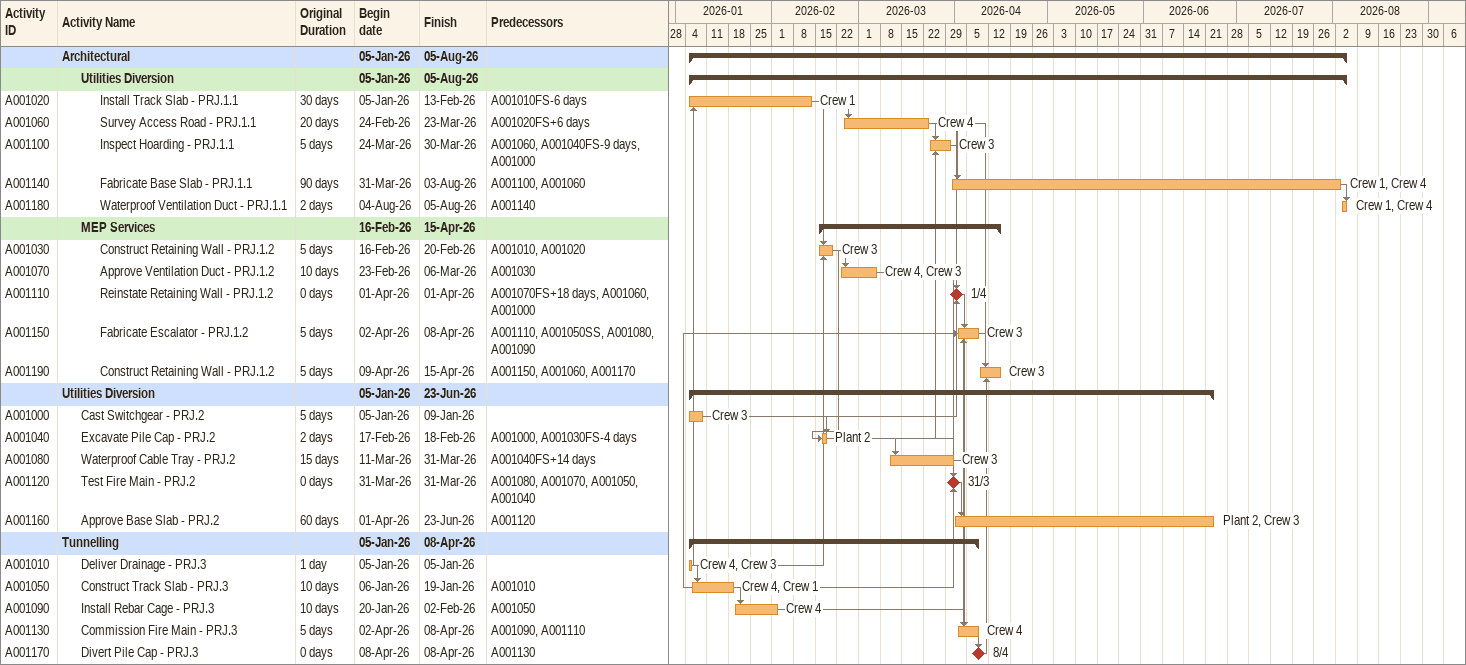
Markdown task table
| ID | Level | Task | Original duration | Start | Finish | Predecessors | Resources |
|---|---|---|---|---|---|---|---|
|  | 1 | **Architectural** |  | 2026-01-05 | 2026-08-05 |  |  |
|  | 2 | **Utilities Diversion** |  | 2026-01-05 | 2026-08-05 |  |  |
| A001020 | 3 | Install Track Slab - PRJ.1.1 | 30d | 2026-01-05 | 2026-02-13 | A001010FS-6d | Crew 1 |
| A001060 | 3 | Survey Access Road - PRJ.1.1 | 20d | 2026-02-24 | 2026-03-23 | A001020FS+6d | Crew 4 |
| A001100 | 3 | Inspect Hoarding - PRJ.1.1 | 5d | 2026-03-24 | 2026-03-30 | A001060, A001040FS-9d, A001000 | Crew 3 |
| A001140 | 3 | Fabricate Base Slab - PRJ.1.1 | 90d | 2026-03-31 | 2026-08-03 | A001100, A001060 | Crew 1, Crew 4 |
| A001180 | 3 | Waterproof Ventilation Duct - PRJ.1.1 | 2d | 2026-08-04 | 2026-08-05 | A001140 | Crew 1, Crew 4 |
|  | 2 | **MEP Services** |  | 2026-02-16 | 2026-04-15 |  |  |
| A001030 | 3 | Construct Retaining Wall - PRJ.1.2 | 5d | 2026-02-16 | 2026-02-20 | A001010, A001020 | Crew 3 |
| A001070 | 3 | Approve Ventilation Duct - PRJ.1.2 | 10d | 2026-02-23 | 2026-03-06 | A001030 | Crew 4, Crew 3 |
| A001110 | 3 | Reinstate Retaining Wall - PRJ.1.2 | 0d | 2026-04-01 | 2026-04-01 | A001070FS+18d, A001060, A001000 |  |
| A001150 | 3 | Fabricate Escalator - PRJ.1.2 | 5d | 2026-04-02 | 2026-04-08 | A001110, A001050SS, A001080, A001090 | Crew 3 |
| A001190 | 3 | Construct Retaining Wall - PRJ.1.2 | 5d | 2026-04-09 | 2026-04-15 | A001150, A001060, A001170 | Crew 3 |
|  | 1 | **Utilities Diversion** |  | 2026-01-05 | 2026-06-23 |  |  |
| A001000 | 2 | Cast Switchgear - PRJ.2 | 5d | 2026-01-05 | 2026-01-09 |  | Crew 3 |
| A001040 | 2 | Excavate Pile Cap - PRJ.2 | 2d | 2026-02-17 | 2026-02-18 | A001000, A001030FS-4d | Plant 2 |
| A001080 | 2 | Waterproof Cable Tray - PRJ.2 | 15d | 2026-03-11 | 2026-03-31 | A001040FS+14d | Crew 3 |
| A001120 | 2 | Test Fire Main - PRJ.2 | 0d | 2026-03-31 | 2026-03-31 | A001080, A001070, A001050, A001040 |  |
| A001160 | 2 | Approve Base Slab - PRJ.2 | 60d | 2026-04-01 | 2026-06-23 | A001120 | Plant 2, Crew 3 |
|  | 1 | **Tunnelling** |  | 2026-01-05 | 2026-04-08 |  |  |
| A001010 | 2 | Deliver Drainage - PRJ.3 | 1d | 2026-01-05 | 2026-01-05 |  | Crew 4, Crew 3 |
| A001050 | 2 | Construct Track Slab - PRJ.3 | 10d | 2026-01-06 | 2026-01-19 | A001010 | Crew 4, Crew 1 |
| A001090 | 2 | Install Rebar Cage - PRJ.3 | 10d | 2026-01-20 | 2026-02-02 | A001050 | Crew 4 |
| A001130 | 2 | Commission Fire Main - PRJ.3 | 5d | 2026-04-02 | 2026-04-08 | A001090, A001110 | Crew 4 |
| A001170 | 2 | Divert Pile Cap - PRJ.3 | 0d | 2026-04-08 | 2026-04-08 | A001130 |  |
